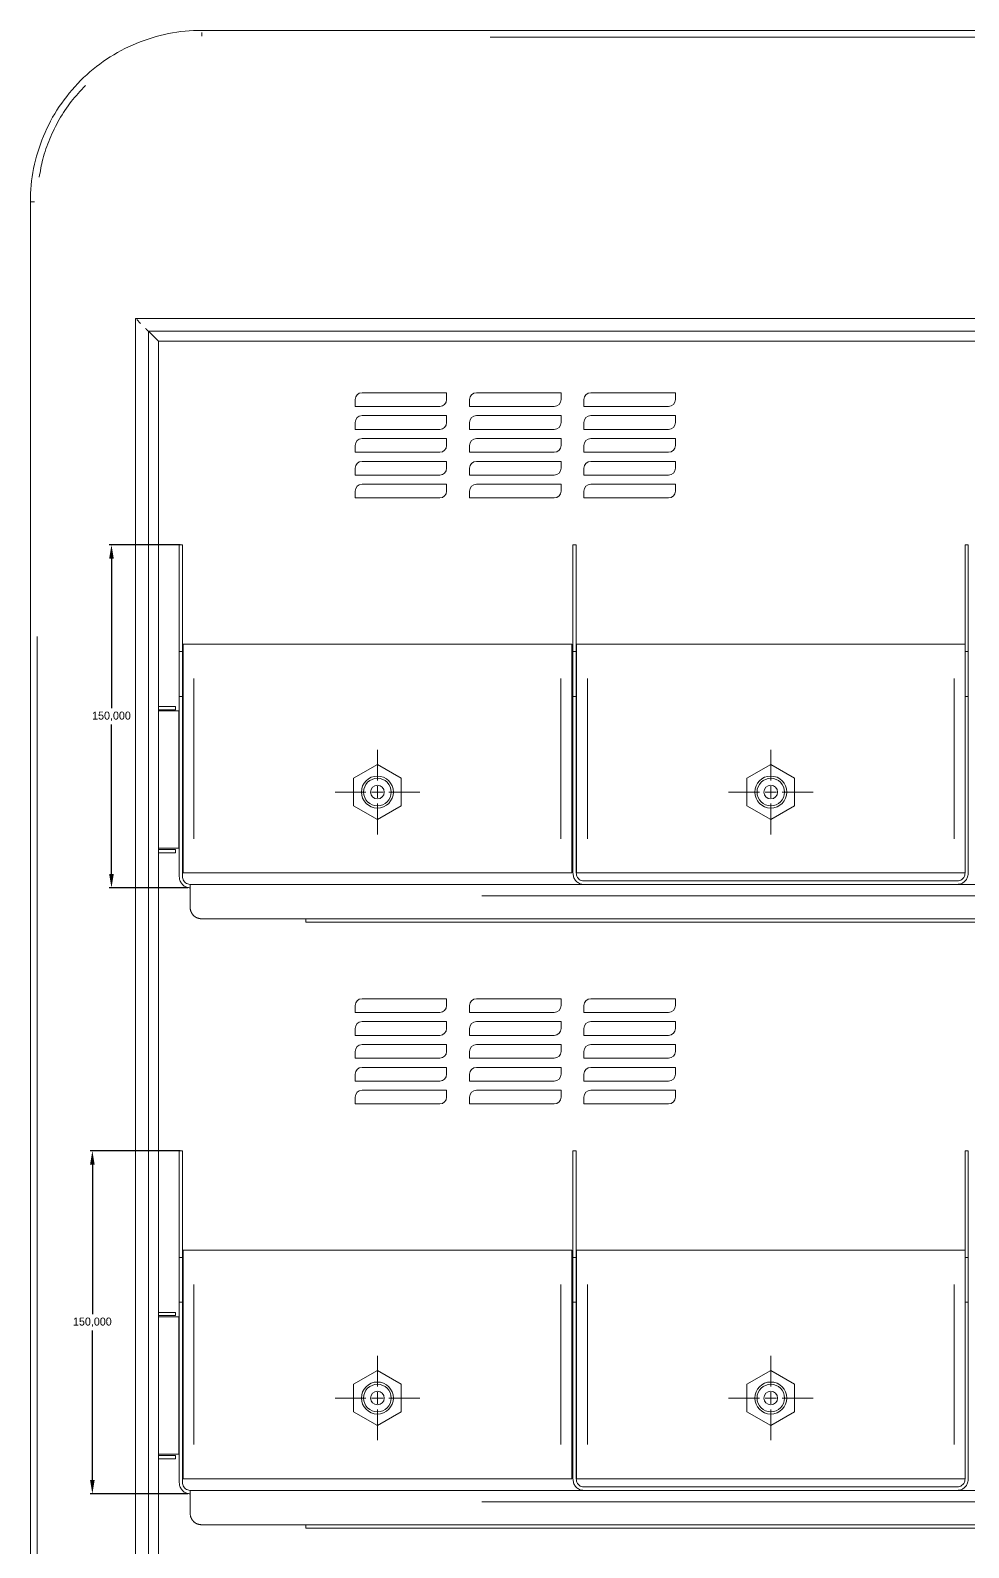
# Model space of a CAD drawing. Header units: millimetres. Extents: x 1896 to 8684, y 846 to 6829.
# Drawn here: x 3876 to 4286, y 4153 to 4816 of the extents above; entities that cross this region are included whole.
import ezdxf

# ---------------------------------------------------------------- set-up
doc = ezdxf.new("R2010")
doc.units = ezdxf.units.MM
doc.header["$PDSIZE"] = -1
doc.dimstyles.new('ISO-25', dxfattribs={"dimtxt": 2.5, "dimasz": 2.5, "dimexe": 1.25, "dimexo": 0.625, "dimtad": 1, "dimtxsty": 'Standard', "dimcen": 2.5, "dimadec": 0, "dimazin": 0, "dimtfac": 1, "dimtmove": 0, "dimatfit": 3, "dimfxl": 1, "dimarcsym": 0})

# ---------------------------------------------------------------- blocks, each defined once
blk = doc.blocks.new('SW_CENTERMARKSYMBOL_2')
at = {"color": 0, "linetype": 'Continuous', "lineweight": 0}
for p, q in [((0, 5), (0, 18.5)), ((-5, 0), (-18.5, 0)), ((0, 0), (-2.5, 0)), ((0, 0), (0, 2.5)), ((0, 0), (0, -2.5)), ((0, 0), (2.5, 0)), ((5, 0), (18.5, 0)), ((0, -5), (0, -18.5))]:
    blk.add_line(p, q, dxfattribs=at)
blk = doc.blocks.new('SW_CENTERMARKSYMBOL_11')
at = {"color": 0, "linetype": 'Continuous', "lineweight": 0}
for p, q in [((0, 5), (0, 18.5)), ((-5, 0), (-18.5, 0)), ((0, 0), (-2.5, 0)), ((0, 0), (0, 2.5)), ((0, 0), (0, -2.5)), ((0, 0), (2.5, 0)), ((5, 0), (18.5, 0)), ((0, -5), (0, -18.5))]:
    blk.add_line(p, q, dxfattribs=at)
blk = doc.blocks.new('SW_CENTERMARKSYMBOL_12')
at = {"color": 0, "linetype": 'Continuous', "lineweight": 0}
for p, q in [((0, 5), (0, 18.5)), ((-5, 0), (-18.5, 0)), ((0, 0), (-2.5, 0)), ((0, 0), (0, 2.5)), ((0, 0), (0, -2.5)), ((0, 0), (2.5, 0)), ((5, 0), (18.5, 0)), ((0, -5), (0, -18.5))]:
    blk.add_line(p, q, dxfattribs=at)
blk = doc.blocks.new('SW_CENTERMARKSYMBOL_15')
at = {"color": 0, "linetype": 'Continuous', "lineweight": 0}
for p, q in [((0, 5), (0, 18.5)), ((-5, 0), (-18.5, 0)), ((0, 0), (-2.5, 0)), ((0, 0), (0, 2.5)), ((0, 0), (0, -2.5)), ((0, 0), (2.5, 0)), ((5, 0), (18.5, 0)), ((0, -5), (0, -18.5))]:
    blk.add_line(p, q, dxfattribs=at)
blk = doc.blocks.new('*D51')
at = {"color": 0, "lineweight": -2}
for p, q in [((3941.08, 4326.14), (3901.65, 4326.14)), ((3902.65, 4320.14), (3902.65, 4254.7)), ((3902.65, 4182.14), (3902.65, 4247.57)), ((3944.42, 4176.14), (3901.65, 4176.14))]:
    blk.add_line(p, q, dxfattribs=at)
at = {"color": 0}
for points in [[(3901.65, 4320.14), (3903.65, 4320.14), (3902.65, 4326.14)], [(3901.65, 4182.14), (3903.65, 4182.14), (3902.65, 4176.14)]]:
    blk.add_solid(points, dxfattribs=at)
at = {"layer": 'Defpoints', "color": 0}
for p in [(3902.65, 4326.14), (3942.08, 4326.14), (3945.42, 4176.14)]:
    blk.add_point(p, dxfattribs=at)
at = {"color": 0, "insert": (3902.65, 4251.14), "char_height": 3.5, "attachment_point": 5}
blk.add_mtext('150,000', dxfattribs=at)
blk = doc.blocks.new('*D52')
at = {"color": 0, "lineweight": -2}
for p, q in [((3941.08, 4591.14), (3910.01, 4591.14)), ((3911.01, 4585.14), (3911.01, 4519.7)), ((3911.01, 4447.14), (3911.01, 4512.57)), ((3944.42, 4441.14), (3910.01, 4441.14))]:
    blk.add_line(p, q, dxfattribs=at)
at = {"color": 0}
for points in [[(3910.01, 4585.14), (3912.01, 4585.14), (3911.01, 4591.14)], [(3910.01, 4447.14), (3912.01, 4447.14), (3911.01, 4441.14)]]:
    blk.add_solid(points, dxfattribs=at)
at = {"layer": 'Defpoints', "color": 0}
for p in [(3911.01, 4591.14), (3942.08, 4591.14), (3945.42, 4441.14)]:
    blk.add_point(p, dxfattribs=at)
at = {"color": 0, "insert": (3911.01, 4516.14), "char_height": 3.5, "attachment_point": 5}
blk.add_mtext('150,000', dxfattribs=at)

msp = doc.modelspace()

# ---------------------------------------------------------------- linework, layer by layer
at = {"color": 7, "linetype": 'Continuous', "lineweight": 15}
for p, q in [((3950.5484, 4816.1362), (4790.548, 4816.1362)), ((3875.5481, 3477.8605), (3875.5481, 4741.1359)), ((3921.5481, 4690.1391), (4819.5483, 4690.1391)), ((3921.5481, 3517.1359), (3921.5481, 4690.1391)), ((3921.5667, 4690.1205), (3921.5667, 3517.1545)), ((4370.546, 4690.1205), (3921.5667, 4690.1205)), ((3927.1466, 4684.5406), (3927.1466, 3522.7342)), ((4370.546, 4684.5406), (3927.1466, 4684.5406)), ((3927.1466, 4684.5406), (3931.5378, 4680.1494)), ((3931.5378, 4680.1494), (4809.5586, 4680.1494)), ((3931.5378, 3527.1256), (3931.5378, 4680.1494)), ((3931.5378, 4680.1494), (3931.5388, 4680.1484)), ((3931.5388, 4680.1484), (4809.5576, 4680.1484)), ((3931.5388, 4680.1484), (3931.5388, 3527.1266)), ((4017.5249, 4654.6395), (4017.5249, 4651.6393)), ((4017.5249, 4651.6393), (4054.5251, 4651.6393)), ((4057.5249, 4657.6393), (4020.5247, 4657.6393)), ((4057.5249, 4654.6395), (4057.5249, 4657.6393)), ((4067.5246, 4654.6395), (4067.5246, 4651.6393)), ((4067.5246, 4651.6393), (4104.5248, 4651.6393)), ((4107.5251, 4657.6393), (4070.5249, 4657.6393)), ((4107.5251, 4654.6395), (4107.5251, 4657.6393)), ((4117.5248, 4654.6395), (4117.5248, 4651.6393)), ((4117.5248, 4651.6393), (4154.525, 4651.6393)), ((4157.5248, 4657.6393), (4120.5251, 4657.6393)), ((4157.5248, 4654.6395), (4157.5248, 4657.6393)), ((4057.5249, 4647.6396), (4020.5247, 4647.6396)), ((4057.5249, 4644.6393), (4057.5249, 4647.6396)), ((4107.5251, 4647.6396), (4070.5249, 4647.6396)), ((4107.5251, 4644.6393), (4107.5251, 4647.6396)), ((4157.5248, 4647.6396), (4120.5251, 4647.6396)), ((4157.5248, 4644.6393), (4157.5248, 4647.6396)), ((4017.5249, 4644.6393), (4017.5249, 4641.6395)), ((4017.5249, 4641.6395), (4054.5251, 4641.6395)), ((4067.5246, 4644.6393), (4067.5246, 4641.6395)), ((4067.5246, 4641.6395), (4104.5248, 4641.6395)), ((4117.5248, 4644.6393), (4117.5248, 4641.6395)), ((4117.5248, 4641.6395), (4154.525, 4641.6395)), ((4017.5249, 4634.6396), (4017.5249, 4631.6393)), ((4017.5249, 4631.6393), (4054.5251, 4631.6393)), ((4057.5249, 4637.6393), (4020.5247, 4637.6393)), ((4057.5249, 4634.6396), (4057.5249, 4637.6393)), ((4067.5246, 4634.6396), (4067.5246, 4631.6393)), ((4067.5246, 4631.6393), (4104.5248, 4631.6393)), ((4107.5251, 4637.6393), (4070.5249, 4637.6393)), ((4107.5251, 4634.6396), (4107.5251, 4637.6393)), ((4117.5248, 4634.6396), (4117.5248, 4631.6393)), ((4117.5248, 4631.6393), (4154.525, 4631.6393)), ((4157.5248, 4637.6393), (4120.5251, 4637.6393)), ((4157.5248, 4634.6396), (4157.5248, 4637.6393)), ((4057.5249, 4627.6393), (4020.5247, 4627.6393)), ((4057.5249, 4624.6393), (4057.5249, 4627.6393)), ((4107.5251, 4627.6393), (4070.5249, 4627.6393)), ((4107.5251, 4624.6393), (4107.5251, 4627.6393)), ((4157.5248, 4627.6393), (4120.5251, 4627.6393)), ((4157.5248, 4624.6393), (4157.5248, 4627.6393)), ((4017.5249, 4624.6393), (4017.5249, 4621.6393)), ((4017.5249, 4621.6393), (4054.5251, 4621.6393)), ((4067.5246, 4624.6393), (4067.5246, 4621.6393)), ((4067.5246, 4621.6393), (4104.5248, 4621.6393)), ((4117.5248, 4624.6393), (4117.5248, 4621.6393)), ((4117.5248, 4621.6393), (4154.525, 4621.6393)), ((4017.5249, 4614.6393), (4017.5249, 4611.6393)), ((4057.5249, 4617.6394), (4020.5247, 4617.6394)), ((4057.5249, 4614.6393), (4057.5249, 4617.6394)), ((4067.5246, 4614.6393), (4067.5246, 4611.6393)), ((4107.5251, 4617.6394), (4070.5249, 4617.6394)), ((4107.5251, 4614.6393), (4107.5251, 4617.6394)), ((4117.5248, 4614.6393), (4117.5248, 4611.6393)), ((4157.5248, 4617.6394), (4120.5251, 4617.6394)), ((4157.5248, 4614.6393), (4157.5248, 4617.6394)), ((4017.5249, 4611.6393), (4054.5251, 4611.6393)), ((4067.5246, 4611.6393), (4104.5248, 4611.6393)), ((4117.5248, 4611.6393), (4154.525, 4611.6393)), ((3940.6435, 4591.1389), (3942.0764, 4591.1389)), ((3940.6435, 4544.457), (3940.6435, 4591.1389)), ((3942.0764, 4591.1389), (3942.0764, 4544.457)), ((4112.7488, 4591.1389), (4114.1817, 4591.1389)), ((4112.7488, 4544.457), (4112.7488, 4591.1389)), ((4114.1817, 4591.1389), (4114.1817, 4544.457)), ((4284.1374, 4591.1389), (4285.5703, 4591.1389)), ((4284.1374, 4544.457), (4284.1374, 4591.1389)), ((4285.5703, 4591.1389), (4285.5703, 4544.457)), ((3942.2995, 4447.639), (3942.2995, 4547.6389)), ((3947.0765, 4547.6389), (4107.4206, 4547.6389)), ((4112.1971, 4447.639), (4112.1971, 4547.6389)), ((4114.2656, 4447.639), (4114.2656, 4547.6389)), ((4119.0426, 4547.6389), (4279.3867, 4547.6389)), ((3940.6435, 4524.8797), (3940.6435, 4544.457)), ((3942.0764, 4544.457), (3942.0764, 4524.8797)), ((4112.7488, 4524.8797), (4112.7488, 4544.457)), ((4114.1817, 4544.457), (4114.1817, 4524.8797)), ((4284.1374, 4524.8797), (4284.1374, 4544.457)), ((4285.5703, 4544.457), (4285.5703, 4524.8797)), ((3931.5388, 4520.4824), (3938.9975, 4520.4824)), ((3938.9975, 4519.0468), (3931.5388, 4519.0468)), ((3938.9975, 4519.0468), (3938.9975, 4520.4824)), ((3940.6435, 4446.1389), (3940.6435, 4524.8797)), ((3942.0764, 4524.8797), (3942.0764, 4446.1389)), ((4112.7488, 4524.8797), (4112.7488, 4447.639)), ((4114.1817, 4447.639), (4114.1817, 4524.8797)), ((4284.1374, 4447.639), (4284.1374, 4524.8797)), ((4285.5703, 4524.8797), (4285.5703, 4447.639)), ((3940.4246, 4518.4823), (3931.5388, 4518.4823)), ((3940.4246, 4458.4823), (3940.4246, 4518.4823)), ((4016.8039, 4489.0657), (4027.2481, 4495.0955)), ((4027.2481, 4495.0955), (4037.6923, 4489.0657)), ((4199.2185, 4495.0955), (4188.7743, 4489.0657)), ((4209.6626, 4489.0657), (4199.2185, 4495.0955)), ((4016.8039, 4477.0058), (4016.8039, 4489.0657)), ((4037.6923, 4489.0657), (4037.6923, 4477.0058)), ((4188.7743, 4489.0657), (4188.7743, 4477.0058)), ((4209.6626, 4477.0058), (4209.6626, 4489.0657)), ((4027.2481, 4470.9759), (4016.8039, 4477.0058)), ((4037.6923, 4477.0058), (4027.2481, 4470.9759)), ((4188.7743, 4477.0058), (4199.2185, 4470.9759)), ((4199.2185, 4470.9759), (4209.6626, 4477.0058)), ((3931.5388, 4458.4823), (3940.4246, 4458.4823)), ((3938.9975, 4457.9177), (3931.5388, 4457.9177)), ((3931.5388, 4456.4822), (3938.9975, 4456.4822)), ((3938.9975, 4457.9177), (3938.9975, 4456.4822)), ((4107.4206, 4447.639), (3947.0765, 4447.639)), ((4279.3867, 4447.639), (4119.0426, 4447.639)), ((3945.42, 4437.639), (3945.42, 4442.6389)), ((3945.42, 4442.6389), (4795.6764, 4442.6389)), ((4280.7938, 4444.1391), (4117.5253, 4444.1391)), ((4117.5253, 4442.6389), (4280.7938, 4442.6389)), ((3945.42, 4432.6389), (3945.42, 4437.639)), ((3950.2613, 4427.6391), (4790.8351, 4427.6391)), ((3995.9666, 4426.1261), (3995.9666, 4427.6391)), ((3995.9666, 4426.1261), (4750.6968, 4426.1261)), ((4017.5249, 4389.6394), (4017.5249, 4386.6394)), ((4017.5249, 4386.6394), (4054.5251, 4386.6394)), ((4057.5249, 4392.6394), (4020.5247, 4392.6394)), ((4057.5249, 4389.6394), (4057.5249, 4392.6394)), ((4067.5246, 4389.6394), (4067.5246, 4386.6394)), ((4067.5246, 4386.6394), (4104.5248, 4386.6394)), ((4107.5251, 4392.6394), (4070.5249, 4392.6394)), ((4107.5251, 4389.6394), (4107.5251, 4392.6394)), ((4117.5248, 4389.6394), (4117.5248, 4386.6394)), ((4117.5248, 4386.6394), (4154.525, 4386.6394)), ((4157.5248, 4392.6394), (4120.5251, 4392.6394)), ((4157.5248, 4389.6394), (4157.5248, 4392.6394)), ((4017.5249, 4379.6394), (4017.5249, 4376.6394)), ((4057.5249, 4382.6395), (4020.5247, 4382.6395)), ((4057.5249, 4379.6394), (4057.5249, 4382.6395)), ((4067.5246, 4379.6394), (4067.5246, 4376.6394)), ((4107.5251, 4382.6395), (4070.5249, 4382.6395)), ((4107.5251, 4379.6394), (4107.5251, 4382.6395)), ((4117.5248, 4379.6394), (4117.5248, 4376.6394)), ((4157.5248, 4382.6395), (4120.5251, 4382.6395)), ((4157.5248, 4379.6394), (4157.5248, 4382.6395)), ((4017.5249, 4376.6394), (4054.5251, 4376.6394)), ((4067.5246, 4376.6394), (4104.5248, 4376.6394)), ((4117.5248, 4376.6394), (4154.525, 4376.6394)), ((4017.5249, 4369.6394), (4017.5249, 4366.6394)), ((4017.5249, 4366.6394), (4054.5251, 4366.6394)), ((4057.5249, 4372.6395), (4020.5247, 4372.6395)), ((4057.5249, 4369.6394), (4057.5249, 4372.6395)), ((4067.5246, 4369.6394), (4067.5246, 4366.6394)), ((4067.5246, 4366.6394), (4104.5248, 4366.6394)), ((4107.5251, 4372.6395), (4070.5249, 4372.6395)), ((4107.5251, 4369.6394), (4107.5251, 4372.6395)), ((4117.5248, 4369.6394), (4117.5248, 4366.6394)), ((4117.5248, 4366.6394), (4154.525, 4366.6394)), ((4157.5248, 4372.6395), (4120.5251, 4372.6395)), ((4157.5248, 4369.6394), (4157.5248, 4372.6395)), ((4017.5249, 4359.6395), (4017.5249, 4356.6394)), ((4057.5249, 4362.6395), (4020.5247, 4362.6395)), ((4057.5249, 4359.6395), (4057.5249, 4362.6395)), ((4067.5246, 4359.6395), (4067.5246, 4356.6394)), ((4107.5251, 4362.6395), (4070.5249, 4362.6395)), ((4107.5251, 4359.6395), (4107.5251, 4362.6395)), ((4117.5248, 4359.6395), (4117.5248, 4356.6394)), ((4157.5248, 4362.6395), (4120.5251, 4362.6395)), ((4157.5248, 4359.6395), (4157.5248, 4362.6395)), ((4017.5249, 4356.6394), (4054.5251, 4356.6394)), ((4067.5246, 4356.6394), (4104.5248, 4356.6394)), ((4117.5248, 4356.6394), (4154.525, 4356.6394)), ((4017.5249, 4349.6395), (4017.5249, 4346.6394)), ((4017.5249, 4346.6394), (4054.5251, 4346.6394)), ((4057.5249, 4352.6395), (4020.5247, 4352.6395)), ((4057.5249, 4349.6395), (4057.5249, 4352.6395)), ((4067.5246, 4349.6395), (4067.5246, 4346.6394)), ((4067.5246, 4346.6394), (4104.5248, 4346.6394)), ((4107.5251, 4352.6395), (4070.5249, 4352.6395)), ((4107.5251, 4349.6395), (4107.5251, 4352.6395)), ((4117.5248, 4349.6395), (4117.5248, 4346.6394)), ((4117.5248, 4346.6394), (4154.525, 4346.6394)), ((4157.5248, 4352.6395), (4120.5251, 4352.6395)), ((4157.5248, 4349.6395), (4157.5248, 4352.6395)), ((3940.6435, 4326.139), (3942.0764, 4326.139)), ((3940.6435, 4279.4569), (3940.6435, 4326.139)), ((3942.0764, 4326.139), (3942.0764, 4279.4569)), ((4112.7488, 4326.139), (4114.1817, 4326.139)), ((4112.7488, 4279.4569), (4112.7488, 4326.139)), ((4114.1817, 4326.139), (4114.1817, 4279.4569)), ((4284.1374, 4326.139), (4285.5703, 4326.139)), ((4284.1374, 4279.4569), (4284.1374, 4326.139)), ((4285.5703, 4326.139), (4285.5703, 4279.4569)), ((3942.2995, 4282.6391), (3942.2995, 4182.6389)), ((3947.0765, 4282.6391), (4107.4206, 4282.6391)), ((4112.1971, 4282.6391), (4112.1971, 4182.6389)), ((4114.2656, 4282.6391), (4114.2656, 4182.6389)), ((4119.0426, 4282.6391), (4279.3867, 4282.6391)), ((3940.6435, 4259.8796), (3940.6435, 4279.4569)), ((3942.0764, 4279.4569), (3942.0764, 4259.8796)), ((4112.7488, 4259.8796), (4112.7488, 4279.4569)), ((4114.1817, 4279.4569), (4114.1817, 4259.8796)), ((4284.1374, 4259.8796), (4284.1374, 4279.4569)), ((4285.5703, 4279.4569), (4285.5703, 4259.8796)), ((3931.5388, 4255.4822), (3938.9975, 4255.4822)), ((3938.9975, 4254.047), (3931.5388, 4254.047)), ((3940.4246, 4253.4824), (3931.5388, 4253.4824)), ((3938.9975, 4254.047), (3938.9975, 4255.4822)), ((3940.4246, 4193.4822), (3940.4246, 4253.4824)), ((3940.6435, 4181.139), (3940.6435, 4259.8796)), ((3942.0764, 4259.8796), (3942.0764, 4181.139)), ((4112.7488, 4259.8796), (4112.7488, 4182.6389)), ((4114.1817, 4182.6389), (4114.1817, 4259.8796)), ((4284.1374, 4182.6389), (4284.1374, 4259.8796)), ((4285.5703, 4259.8796), (4285.5703, 4182.6389)), ((4016.8039, 4224.0656), (4027.2481, 4230.0957)), ((4027.2481, 4230.0957), (4037.6923, 4224.0656)), ((4188.7743, 4224.0656), (4199.2185, 4230.0957)), ((4199.2185, 4230.0957), (4209.6626, 4224.0656)), ((4016.8039, 4212.0059), (4016.8039, 4224.0656)), ((4037.6923, 4224.0656), (4037.6923, 4212.0059)), ((4188.7743, 4212.0059), (4188.7743, 4224.0656)), ((4209.6626, 4224.0656), (4209.6626, 4212.0059)), ((4027.2481, 4205.9758), (4016.8039, 4212.0059)), ((4037.6923, 4212.0059), (4027.2481, 4205.9758)), ((4199.2185, 4205.9758), (4188.7743, 4212.0059)), ((4209.6626, 4212.0059), (4199.2185, 4205.9758)), ((3931.5388, 4193.4822), (3940.4246, 4193.4822)), ((3938.9975, 4192.9176), (3931.5388, 4192.9176)), ((3931.5388, 4191.4824), (3938.9975, 4191.4824)), ((3938.9975, 4192.9176), (3938.9975, 4191.4824)), ((4107.4206, 4182.6389), (3947.0765, 4182.6389)), ((4279.3867, 4182.6389), (4119.0426, 4182.6389)), ((3945.42, 4177.6391), (4795.6764, 4177.6391)), ((3945.42, 4172.6389), (3945.42, 4177.6391)), ((4280.7938, 4179.1389), (4117.5253, 4179.1389)), ((4117.5253, 4177.6391), (4280.7938, 4177.6391)), ((3945.42, 4167.6391), (3945.42, 4172.6389)), ((3950.2613, 4162.639), (4790.8351, 4162.639)), ((3995.9666, 4161.1259), (3995.9666, 4162.639)), ((3995.9666, 4161.1259), (4750.6968, 4161.1259))]:
    msp.add_line(p, q, dxfattribs=at)
at = {"color": 8, "linetype": 'Continuous', "lineweight": 15}
for p, q in [((3950.5484, 4813.5837), (3950.5484, 4815.2574)), ((4664.5481, 4813.1359), (4076.5483, 4813.1359)), ((3875.6401, 4741.1359), (3877.4001, 4741.1359)), ((3922.0311, 4689.6561), (3923.7568, 4687.9304)), ((3878.5483, 4551.086), (3878.5483, 3664.1861)), ((3940.8585, 4544.457), (3941.8613, 4544.457)), ((4112.9639, 4544.457), (4113.9666, 4544.457)), ((4284.3525, 4544.457), (4285.3553, 4544.457)), ((3947.0765, 4462.6389), (3947.0765, 4532.6391)), ((4107.4206, 4462.6389), (4107.4206, 4532.6391)), ((4119.0426, 4462.6389), (4119.0426, 4532.6391)), ((4279.3867, 4462.6389), (4279.3867, 4532.6391)), ((3941.8613, 4524.8797), (3940.8585, 4524.8797)), ((4113.9666, 4524.8797), (4112.9639, 4524.8797)), ((4285.3553, 4524.8797), (4284.3525, 4524.8797)), ((4668.1377, 4437.639), (4072.9587, 4437.639)), ((3940.8585, 4279.4569), (3941.8613, 4279.4569)), ((4112.9639, 4279.4569), (4113.9666, 4279.4569)), ((4284.3525, 4279.4569), (4285.3553, 4279.4569)), ((3947.0765, 4267.639), (3947.0765, 4197.639)), ((4107.4206, 4267.639), (4107.4206, 4197.639)), ((4119.0426, 4267.639), (4119.0426, 4197.639)), ((4279.3867, 4267.639), (4279.3867, 4197.639)), ((3941.8613, 4259.8796), (3940.8585, 4259.8796)), ((4113.9666, 4259.8796), (4112.9639, 4259.8796)), ((4285.3553, 4259.8796), (4284.3525, 4259.8796)), ((4668.1377, 4172.6389), (4072.9587, 4172.6389))]:
    msp.add_line(p, q, dxfattribs=at)
at = {"color": 7, "linetype": 'Continuous', "lineweight": 15}
for centre, radius in [((4027.2483, 4483.0358), 7), ((4027.2483, 4483.0358), 6.0092), ((4027.2483, 4483.0358), 3), ((4199.2183, 4483.0358), 7), ((4199.2183, 4483.0358), 6.0092), ((4199.2183, 4483.0358), 3), ((4027.2483, 4218.0358), 7), ((4027.2483, 4218.0358), 6.0092), ((4027.2483, 4218.0358), 3), ((4199.2183, 4218.0358), 7), ((4199.2183, 4218.0358), 6.0092), ((4199.2183, 4218.0358), 3)]:
    msp.add_circle(centre, radius, dxfattribs=at)
for centre, start, end in [((4020.5248, 4654.6394), 90, 180), ((4054.5248, 4654.6394), 270, 0), ((4070.5248, 4654.6394), 90, 180), ((4104.5248, 4654.6394), 270, 0), ((4120.5248, 4654.6394), 90, 180), ((4154.5248, 4654.6394), 270, 0), ((4020.5248, 4644.6394), 90, 180), ((4070.5248, 4644.6394), 90, 180), ((4120.5248, 4644.6394), 90, 180), ((4054.5248, 4644.6394), 270, 0), ((4104.5248, 4644.6394), 270, 0), ((4154.5248, 4644.6394), 270, 0), ((4020.5248, 4634.6394), 90, 180), ((4054.5248, 4634.6394), 270, 0), ((4070.5248, 4634.6394), 90, 180), ((4104.5248, 4634.6394), 270, 0), ((4120.5248, 4634.6394), 90, 180), ((4154.5248, 4634.6394), 270, 0), ((4020.5248, 4624.6394), 90, 180), ((4070.5248, 4624.6394), 90, 180), ((4120.5248, 4624.6394), 90, 180), ((4054.5248, 4624.6394), 270, 0), ((4104.5248, 4624.6394), 270, 0), ((4154.5248, 4624.6394), 270, 0), ((4020.5248, 4614.6394), 90, 180), ((4054.5248, 4614.6394), 270, 0), ((4070.5248, 4614.6394), 90, 180), ((4104.5248, 4614.6394), 270, 0), ((4120.5248, 4614.6394), 90, 180), ((4154.5248, 4614.6394), 270, 0), ((4020.5248, 4389.6394), 90, 180), ((4054.5248, 4389.6394), 270, 0), ((4070.5248, 4389.6394), 90, 180), ((4104.5248, 4389.6394), 270, 0), ((4120.5248, 4389.6394), 90, 180), ((4154.5248, 4389.6394), 270, 0), ((4020.5248, 4379.6394), 90, 180), ((4054.5248, 4379.6394), 270, 0), ((4070.5248, 4379.6394), 90, 180), ((4104.5248, 4379.6394), 270, 0), ((4120.5248, 4379.6394), 90, 180), ((4154.5248, 4379.6394), 270, 0), ((4020.5248, 4369.6394), 90, 180), ((4054.5248, 4369.6394), 270, 0), ((4070.5248, 4369.6394), 90, 180), ((4104.5248, 4369.6394), 270, 0), ((4120.5248, 4369.6394), 90, 180), ((4154.5248, 4369.6394), 270, 0), ((4020.5248, 4359.6394), 90, 180), ((4054.5248, 4359.6394), 270, 0), ((4070.5248, 4359.6394), 90, 180), ((4104.5248, 4359.6394), 270, 0), ((4120.5248, 4359.6394), 90, 180), ((4154.5248, 4359.6394), 270, 0), ((4020.5248, 4349.6394), 90, 180), ((4054.5248, 4349.6394), 270, 0), ((4070.5248, 4349.6394), 90, 180), ((4104.5248, 4349.6394), 270, 0), ((4120.5248, 4349.6394), 90, 180), ((4154.5248, 4349.6394), 270, 0)]:
    msp.add_arc(centre, 3, start, end, dxfattribs=at)
for points, knots in [([(3950.5483, 4816.136), (3940.7315, 4816.1395), (3930.9149, 4814.1885), (3912.778, 4806.67), (3896.1293, 4795.555), (3885.0143, 4778.9062), (3877.4958, 4760.7693), (3875.5447, 4750.9528), (3875.5483, 4741.136)], [0, 0, 0, 0, 0.25, 0.25, 0.5, 0.75, 0.75, 1, 1, 1, 1]), ([(3925.9465, 4685.7408), (3925.9764, 4685.7109), (3926.0422, 4685.6452), (3926.1362, 4685.551), (3926.2402, 4685.4468), (3926.3811, 4685.3063), (3926.5484, 4685.1386), (3926.7346, 4684.9529), (3926.893, 4684.7936), (3927.0087, 4684.6788), (3927.0774, 4684.6096), (3927.1169, 4684.5698), (3927.1418, 4684.5453), (3927.1449, 4684.5423), (3927.1465, 4684.5408)], [0, 0, 0, 0, 0.05536335, 0.1218382, 0.17485843, 0.25011783, 0.3879773, 0.50009258, 0.63412134, 0.74990859, 0.81617952, 0.87977572, 0.94093882, 1, 1, 1, 1]), ([(3942.2995, 4547.6389), (3942.3562, 4547.6389), (3942.4697, 4547.6389), (3943.3553, 4547.6389), (3944.6471, 4547.6389), (3945.9761, 4547.6389), (3946.7973, 4547.6389), (3947.0765, 4547.6389)], [0, 0, 0, 0, 0.22766436, 0.4554717, 0.67794098, 0.89050266, 1, 1, 1, 1]), ([(4107.4206, 4547.6389), (4107.9393, 4547.6389), (4108.9765, 4547.6389), (4110.3657, 4547.6389), (4111.4461, 4547.6389), (4112.0906, 4547.6389), (4112.1643, 4547.6389), (4112.1971, 4547.6389)], [0, 0, 0, 0, 0.20257883, 0.40504787, 0.61161839, 0.82694963, 1, 1, 1, 1]), ([(4114.2656, 4547.6389), (4114.3223, 4547.6389), (4114.4356, 4547.6389), (4115.3219, 4547.6389), (4116.6132, 4547.6389), (4117.9422, 4547.6389), (4118.7634, 4547.6389), (4119.0426, 4547.6389)], [0, 0, 0, 0, 0.227668198, 0.455509696, 0.677935558, 0.89050082, 1, 1, 1, 1]), ([(4279.3867, 4547.6389), (4279.9054, 4547.6389), (4280.9426, 4547.6389), (4282.3317, 4547.6389), (4283.4122, 4547.6389), (4284.0565, 4547.6389), (4284.1306, 4547.6389), (4284.1637, 4547.6389)], [0, 0, 0, 0, 0.20257723, 0.40504467, 0.61161356, 0.8269431, 1, 1, 1, 1]), ([(3945.42, 4441.139), (3944.9011, 4441.1908), (3943.8635, 4441.2944), (3942.4742, 4442.0975), (3941.3939, 4443.2896), (3940.7503, 4444.7058), (3940.6764, 4445.6974), (3940.6435, 4446.1389)], [0, 0, 0, 0, 0.202652672, 0.405230317, 0.611789427, 0.827131579, 1, 1, 1, 1]), ([(3945.42, 4442.6389), (3945.0568, 4442.6752), (3944.3306, 4442.7477), (3943.3581, 4443.3099), (3942.6016, 4444.1441), (3942.1514, 4445.1358), (3942.0995, 4445.8298), (3942.0764, 4446.1389)], [0, 0, 0, 0, 0.20264566, 0.40517868, 0.61178913, 0.82712862, 1, 1, 1, 1]), ([(3947.0765, 4447.639), (3946.5578, 4447.639), (3945.5207, 4447.639), (3944.1315, 4447.639), (3943.051, 4447.639), (3942.4067, 4447.639), (3942.3326, 4447.639), (3942.2995, 4447.639)], [0, 0, 0, 0, 0.20257723, 0.40504467, 0.61161356, 0.8269431, 1, 1, 1, 1]), ([(4112.1971, 4447.639), (4112.1407, 4447.639), (4112.0277, 4447.639), (4111.1412, 4447.639), (4109.8501, 4447.639), (4108.521, 4447.639), (4107.6998, 4447.639), (4107.4206, 4447.639)], [0, 0, 0, 0, 0.22766017, 0.45550403, 0.67793221, 0.89049968, 1, 1, 1, 1]), ([(4112.7488, 4447.639), (4112.8054, 4447.0561), (4112.9187, 4445.8898), (4113.8055, 4444.3458), (4115.0973, 4443.22), (4116.426, 4442.6998), (4117.2466, 4442.6544), (4117.5253, 4442.6389)], [0, 0, 0, 0, 0.22776113, 0.4556837, 0.67813624, 0.89068622, 1, 1, 1, 1]), ([(4117.5253, 4444.1391), (4117.1621, 4444.1753), (4116.4359, 4444.2479), (4115.4633, 4444.81), (4114.707, 4445.6444), (4114.256, 4446.6358), (4114.2046, 4447.33), (4114.1817, 4447.639)], [0, 0, 0, 0, 0.20264066, 0.4051687, 0.61177406, 0.82714415, 1, 1, 1, 1]), ([(4119.0426, 4447.639), (4118.5239, 4447.639), (4117.4867, 4447.639), (4116.0975, 4447.639), (4115.017, 4447.639), (4114.3727, 4447.639), (4114.2986, 4447.639), (4114.2656, 4447.639)], [0, 0, 0, 0, 0.20257723, 0.40504467, 0.61161356, 0.8269431, 1, 1, 1, 1]), ([(4284.1637, 4447.639), (4284.107, 4447.639), (4283.9937, 4447.639), (4283.1073, 4447.639), (4281.8161, 4447.639), (4280.487, 4447.639), (4279.6659, 4447.639), (4279.3867, 4447.639)], [0, 0, 0, 0, 0.227668198, 0.455509696, 0.677935558, 0.89050082, 1, 1, 1, 1]), ([(4280.7938, 4444.1391), (4281.1571, 4444.1753), (4281.8833, 4444.2479), (4282.8557, 4444.8101), (4283.6123, 4445.6443), (4284.0624, 4446.6359), (4284.1143, 4447.33), (4284.1374, 4447.639)], [0, 0, 0, 0, 0.20264566, 0.40517868, 0.61178913, 0.82712862, 1, 1, 1, 1]), ([(4280.7938, 4442.6389), (4281.3127, 4442.6907), (4282.3503, 4442.7943), (4283.7397, 4443.5974), (4284.8198, 4444.7896), (4285.4642, 4446.2057), (4285.5376, 4447.1975), (4285.5703, 4447.639)], [0, 0, 0, 0, 0.20264339, 0.40521176, 0.61176142, 0.82714738, 1, 1, 1, 1]), ([(3945.42, 4432.6389), (3945.4208, 4432.5757), (3945.4224, 4432.4491), (3945.4333, 4432.2596), (3945.4502, 4432.0705), (3945.4827, 4431.8196), (3945.5295, 4431.5705), (3945.5889, 4431.3245), (3945.6411, 4431.1418), (3945.7193, 4430.9011), (3945.8105, 4430.6648), (3945.9148, 4430.4341), (3946.028, 4430.2077), (3946.1536, 4429.9874), (3946.2915, 4429.7752), (3946.4373, 4429.5683), (3946.5947, 4429.3697), (3946.7634, 4429.1808), (3946.9387, 4428.9982), (3947.125, 4428.8265), (3947.3204, 4428.6655), (3947.624, 4428.4363), (3948.0037, 4428.2024), (3948.4071, 4428.0171), (3948.643, 4427.925), (3948.8227, 4427.8638), (3949.0652, 4427.7906), (3949.312, 4427.7329), (3949.5615, 4427.6903), (3949.7497, 4427.6657), (3949.9829, 4427.6443), (3950.1538, 4427.6411), (3950.2613, 4427.6391)], [0, 0, 0, 0, 0.02456289, 0.0491275, 0.07366278, 0.09823791, 0.14735401, 0.17192751, 0.1964983, 0.22105524, 0.27017339, 0.29472343, 0.3193102, 0.36844858, 0.39302518, 0.41755689, 0.46670316, 0.49126341, 0.51583227, 0.56497715, 0.58950415, 0.61410547, 0.71262902, 0.76173205, 0.78629907, 0.81088535, 0.83543299, 0.88461407, 0.90915253, 0.93367044, 0.95826441, 1, 1, 1, 1]), ([(3942.2995, 4282.6391), (3942.3562, 4282.6391), (3942.4697, 4282.6391), (3943.3553, 4282.6391), (3944.6471, 4282.6391), (3945.9761, 4282.6391), (3946.7973, 4282.6391), (3947.0765, 4282.6391)], [0, 0, 0, 0, 0.22766436, 0.4554717, 0.67794098, 0.89050266, 1, 1, 1, 1]), ([(4107.4206, 4282.6391), (4107.9393, 4282.6391), (4108.9765, 4282.6391), (4110.3657, 4282.6391), (4111.4461, 4282.6391), (4112.0906, 4282.6391), (4112.1643, 4282.6391), (4112.1971, 4282.6391)], [0, 0, 0, 0, 0.20257883, 0.40504787, 0.61161839, 0.82694963, 1, 1, 1, 1]), ([(4114.2656, 4282.6391), (4114.3223, 4282.6391), (4114.4356, 4282.6391), (4115.3219, 4282.6391), (4116.6132, 4282.6391), (4117.9422, 4282.6391), (4118.7634, 4282.6391), (4119.0426, 4282.6391)], [0, 0, 0, 0, 0.227668198, 0.455509696, 0.677935558, 0.89050082, 1, 1, 1, 1]), ([(4279.3867, 4282.6391), (4279.9054, 4282.6391), (4280.9426, 4282.6391), (4282.3317, 4282.6391), (4283.4122, 4282.6391), (4284.0565, 4282.6391), (4284.1306, 4282.6391), (4284.1637, 4282.6391)], [0, 0, 0, 0, 0.20257723, 0.40504467, 0.61161356, 0.8269431, 1, 1, 1, 1]), ([(3945.42, 4176.1389), (3944.9011, 4176.1907), (3943.8635, 4176.2943), (3942.4742, 4177.0974), (3941.3939, 4178.2895), (3940.7503, 4179.7059), (3940.6764, 4180.6975), (3940.6435, 4181.139)], [0, 0, 0, 0, 0.20264689, 0.40521876, 0.61177197, 0.82713651, 1, 1, 1, 1]), ([(3945.42, 4177.6391), (3945.0568, 4177.6753), (3944.3306, 4177.7479), (3943.3581, 4178.3101), (3942.6016, 4179.1443), (3942.1514, 4180.1359), (3942.0995, 4180.83), (3942.0764, 4181.139)], [0, 0, 0, 0, 0.20264566, 0.40517868, 0.61178913, 0.82712862, 1, 1, 1, 1]), ([(3947.0765, 4182.6389), (3946.5578, 4182.6389), (3945.5207, 4182.6389), (3944.1315, 4182.6389), (3943.051, 4182.6389), (3942.4067, 4182.6389), (3942.3326, 4182.6389), (3942.2995, 4182.6389)], [0, 0, 0, 0, 0.20257723, 0.40504467, 0.61161356, 0.8269431, 1, 1, 1, 1]), ([(4112.1971, 4182.6389), (4112.1407, 4182.6389), (4112.0277, 4182.6389), (4111.1412, 4182.6389), (4109.8501, 4182.6389), (4108.521, 4182.6389), (4107.6998, 4182.6389), (4107.4206, 4182.6389)], [0, 0, 0, 0, 0.22766017, 0.45550403, 0.67793221, 0.89049968, 1, 1, 1, 1]), ([(4112.7488, 4182.6389), (4112.8054, 4182.056), (4112.9187, 4180.8898), (4113.8054, 4179.3457), (4115.0974, 4178.2203), (4116.4259, 4177.6995), (4117.2466, 4177.6544), (4117.5253, 4177.6391)], [0, 0, 0, 0, 0.22776393, 0.45568929, 0.67812415, 0.89068773, 1, 1, 1, 1]), ([(4117.5253, 4179.1389), (4117.1621, 4179.1752), (4116.4359, 4179.2478), (4115.4633, 4179.8099), (4114.707, 4180.6443), (4114.256, 4181.6357), (4114.2046, 4182.3298), (4114.1817, 4182.6389)], [0, 0, 0, 0, 0.20264066, 0.4051687, 0.61177406, 0.82714415, 1, 1, 1, 1]), ([(4119.0426, 4182.6389), (4118.5239, 4182.6389), (4117.4867, 4182.6389), (4116.0975, 4182.6389), (4115.017, 4182.6389), (4114.3727, 4182.6389), (4114.2986, 4182.6389), (4114.2656, 4182.6389)], [0, 0, 0, 0, 0.20257723, 0.40504467, 0.61161356, 0.8269431, 1, 1, 1, 1]), ([(4284.1637, 4182.6389), (4284.107, 4182.6389), (4283.9937, 4182.6389), (4283.1073, 4182.6389), (4281.8161, 4182.6389), (4280.487, 4182.6389), (4279.6659, 4182.6389), (4279.3867, 4182.6389)], [0, 0, 0, 0, 0.227668198, 0.455509696, 0.677935558, 0.89050082, 1, 1, 1, 1]), ([(4280.7938, 4179.1389), (4281.1571, 4179.1752), (4281.8833, 4179.2478), (4282.8557, 4179.81), (4283.6123, 4180.6442), (4284.0624, 4181.6358), (4284.1143, 4182.3299), (4284.1374, 4182.6389)], [0, 0, 0, 0, 0.20264566, 0.40517868, 0.61178913, 0.82712862, 1, 1, 1, 1]), ([(4280.7938, 4177.6391), (4281.3127, 4177.6909), (4282.3502, 4177.7945), (4283.7399, 4178.5972), (4284.8197, 4179.7897), (4285.4643, 4181.2057), (4285.5376, 4182.1974), (4285.5703, 4182.6389)], [0, 0, 0, 0, 0.20264756, 0.40520499, 0.61178196, 0.82714382, 1, 1, 1, 1]), ([(3945.42, 4167.6391), (3945.4208, 4167.5758), (3945.4224, 4167.4492), (3945.4333, 4167.2597), (3945.4502, 4167.0706), (3945.4827, 4166.8195), (3945.5294, 4166.5706), (3945.589, 4166.3245), (3945.6411, 4166.142), (3945.7193, 4165.9012), (3945.8105, 4165.6648), (3945.9148, 4165.4341), (3946.0281, 4165.2078), (3946.1535, 4164.9875), (3946.2916, 4164.7753), (3946.4372, 4164.5681), (3946.5947, 4164.3696), (3946.7633, 4164.1807), (3946.9388, 4163.9984), (3947.1251, 4163.8267), (3947.3204, 4163.6654), (3947.624, 4163.4362), (3948.0039, 4163.2028), (3948.407, 4163.0168), (3948.6431, 4162.9253), (3948.8226, 4162.8636), (3949.0653, 4162.7909), (3949.3121, 4162.7332), (3949.5615, 4162.6901), (3949.7497, 4162.6656), (3949.9829, 4162.6446), (3950.1538, 4162.6411), (3950.2613, 4162.639)], [0, 0, 0, 0, 0.02456253, 0.04912679, 0.07369244, 0.09823661, 0.14738232, 0.17192549, 0.19649592, 0.2210525, 0.27019872, 0.2947484, 0.31930721, 0.36844487, 0.39302112, 0.4175777, 0.46672326, 0.49128315, 0.51582942, 0.56497359, 0.58951984, 0.6141208, 0.71262679, 0.76174201, 0.78629749, 0.81089341, 0.83543183, 0.8846122, 0.90915552, 0.93367308, 0.95826396, 1, 1, 1, 1])]:
    msp.add_open_spline(points, degree=3, knots=knots, dxfattribs=at)
at = {"color": 8, "linetype": 'Continuous', "lineweight": 15}
msp.add_open_spline([(3879.4348, 4751.889), (3879.8906, 4754.5326), (3880.8803, 4760.2729), (3883.8524, 4768.7693), (3888.0251, 4777.2276), (3893.227, 4785.1307), (3897.4988, 4789.7441), (3899.6341, 4792.0502)], degree=3, knots=[0, 0, 0, 0, 0.1758482, 0.38184961, 0.58789468, 0.79400288, 1, 1, 1, 1], dxfattribs=at)

# ---------------------------------------------------------------- block references
at = {"color": 7, "linetype": 'Continuous', "lineweight": 0}
for name, p in [('SW_CENTERMARKSYMBOL_2', (4027.2483, 4483.0358)), ('SW_CENTERMARKSYMBOL_12', (4199.2183, 4483.0358)), ('SW_CENTERMARKSYMBOL_11', (4027.2483, 4218.0358)), ('SW_CENTERMARKSYMBOL_15', (4199.2183, 4218.0358))]:
    msp.add_blockref(name, p, dxfattribs=at)

# ---------------------------------------------------------------- dimensions: what is measured, and where the dimension line sits
for base, p1, p2, picture, middle in [((3911.01, 4591.1389), (3945.42, 4441.139), (3942.0764, 4591.1389), '*D52', (3911.01, 4516.139)), ((3902.6456, 4326.139), (3945.42, 4176.1389), (3942.0764, 4326.139), '*D51', (3902.6456, 4251.139))]:
    dim = msp.add_linear_dim(base=base, p1=p1, p2=p2, angle=90, dimstyle='ISO-25', override={"dimtxt": 3.5, "dimasz": 6, "dimexe": 1, "dimexo": 1, "dimgap": 1.524, "dimtih": 1, "dimtoh": 1, "dimdec": 3, "dimzin": 0, "dimadec": 2, "dimtdec": 3, "dimtzin": 0})
    dim.commit()
    dim.dimension.update_dxf_attribs({"geometry": picture, "text_midpoint": middle})

doc.saveas('drawing.dxf')
